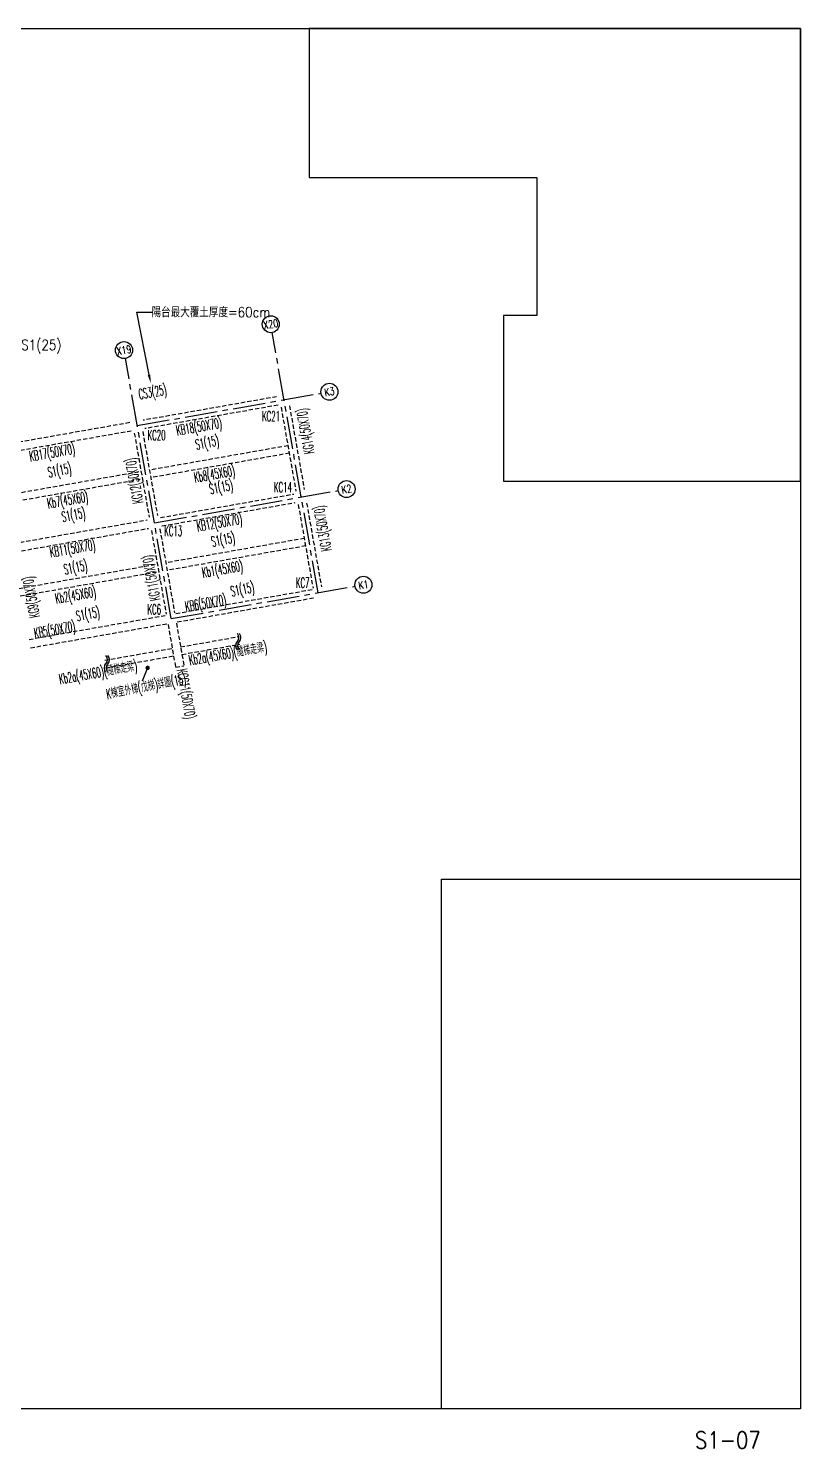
# Model space of a CAD drawing. Header units: centimetres. Extents: x -47768 to 194820, y -149527 to 141949.
# Drawn here: x 71968 to 76500, y -20404 to -12071 of the extents above; entities that cross this region are included whole.
import ezdxf
from ezdxf import colors
from ezdxf.entities.mleader import LeaderData, LeaderLine
from ezdxf.enums import TextEntityAlignment as Align
from ezdxf.math import Vec2, Vec3

# ---------------------------------------------------------------- set-up
doc = ezdxf.new("R2010")
doc.units = ezdxf.units.CM
doc.linetypes.add('CENTER2', pattern=[28.575, 19.05, -3.175, 3.175, -3.175])
doc.linetypes.add('HIDDEN', pattern=[0.375, 0.25, -0.125])
doc.layers.get('0').update_dxf_attribs({"color": 8})
for name, color, linetype in [('0S-B', 6, 'HIDDEN'), ('0S-GRID', 8, 'Continuous'), ('0S-J', 3, 'HIDDEN'), ('1S-BN', 7, 'Continuous'), ('1S-CN', 2, 'Continuous'), ('1S-JN', 3, 'Continuous'), ('1S-SN', 4, 'Continuous'), ('1S-TEXT', 7, 'Continuous'), ('C3', 3, 'Continuous')]:
    doc.layers.add(name, color=color, linetype=linetype)
doc.layers.add('0S-繪圖區', color=171, linetype='Continuous', plot=False)
doc.layers.add('1S-TEXT2', color=2, linetype='Continuous', plot=False)
doc.styles.add('ae', font='romans.shx', dxfattribs={"bigfont": 'chineset.shx'})
doc.styles.add('CHINA', font='romans.shx', dxfattribs={"width": 0.85, "bigfont": 'chineset.shx'})
doc.styles.add('ROMAND', font='romand')
doc.styles.add('txt', font='romans.shx', dxfattribs={"height": 0.2, "bigfont": 'chineset.shx'})

# ---------------------------------------------------------------- blocks, each defined once
blk = doc.blocks.new('*U148')
at = {"color": 0, "ltscale": 100}
for points in [[(-36.3, 27), (36.3, 27), (36.3, -27), (-36.3, -27)], [(22.253, -6.279), (36.3, -6.279), (36.3, -27), (22.253, -27)]]:
    blk.add_lwpolyline(points, close=True, dxfattribs=at)
blk.add_lwpolyline([(36.3, 27), (17.074, 27), (17.074, 21.168), (25.98, 21.168), (25.98, 15.768), (24.673, 15.768), (24.673, 9.288), (36.3, 9.288), (36.3, 27)], dxfattribs=at)
blk = doc.blocks.new('XLINE')
blk.add_circle((0, 0), 50)
at = {"style": 'ROMAND', "width": 0.74997, "flags": 8}
blk.add_attdef('X-LINE', text='', height=50, dxfattribs=at).set_placement((0, 0), align=Align.MIDDLE)
blk = doc.blocks.new('柱位編號')
at = {"color": 0, "linetype": 'CENTER2', "ltscale": 10}
for p, q in [((144376.3, 35771.3), (144107.1, 37297.7)), ((143514.6, 35619.3), (143245.4, 37145.8)), ((143314.9, 36751.9), (144393.3, 36942)), ((143415.6, 36180.7), (144494, 36370.8)), ((143514.6, 35619.3), (144593, 35809.5))]:
    blk.add_line(p, q, dxfattribs=at)
at = {"color": 0}
ref = blk.add_blockref('XLINE', (144098.5, 37347), dxfattribs=dict(at, rotation=9.999999999999945))
ref.add_attrib('X-LINE', 'X20', dxfattribs={"height": 45, "rotation": 10, "style": 'ROMAND', "width": 0.74997}).set_placement((144098.5, 37347), align=Align.MIDDLE)
ref = blk.add_blockref('XLINE', (143236.8, 37195), dxfattribs=dict(at, rotation=9.999999999999945))
ref.add_attrib('X-LINE', 'X19', dxfattribs={"height": 45, "rotation": 10, "style": 'ROMAND', "width": 0.74997}).set_placement((143236.8, 37195), align=Align.MIDDLE)
ref = blk.add_blockref('XLINE', (144442.5, 36950.7), dxfattribs=dict(at, rotation=9.999999999997593))
ref.add_attrib('X-LINE', 'K3', dxfattribs={"height": 45, "rotation": 10, "style": 'ROMAND', "width": 0.74997}).set_placement((144442.5, 36950.7), align=Align.MIDDLE)
ref = blk.add_blockref('XLINE', (144543.2, 36379.5), dxfattribs=dict(at, rotation=9.999999999997593))
ref.add_attrib('X-LINE', 'K2', dxfattribs={"height": 45, "rotation": 10, "style": 'ROMAND', "width": 0.74997}).set_placement((144543.2, 36379.5), align=Align.MIDDLE)
ref = blk.add_blockref('XLINE', (144642.2, 35818.2), dxfattribs=dict(at, rotation=9.999999999997593))
ref.add_attrib('X-LINE', 'K1', dxfattribs={"height": 45, "rotation": 10, "style": 'ROMAND', "width": 0.74997}).set_placement((144642.2, 35818.2), align=Align.MIDDLE)

msp = doc.modelspace()

# ---------------------------------------------------------------- linework, layer by layer
at = {"layer": '0S-B', "ltscale": 100}
for p, q in [((73425.0344, -14232.0827), (72642.1122, -14370.133)), ((73433.7168, -14281.3231), (72650.7947, -14419.3734)), ((73451.0937, -14293.4905), (73537.9177, -14785.8944)), ((73500.334, -14284.8081), (73587.1581, -14777.212)), ((72563.3276, -14384.0249), (71780.4055, -14522.0752)), ((72572.01, -14433.2653), (71789.0879, -14571.3156)), ((72589.3869, -14445.4326), (72676.211, -14937.8365)), ((72638.6273, -14436.7502), (72725.4513, -14929.1541)), ((72742.8282, -14941.3215), (73525.7503, -14803.2712)), ((72751.5106, -14990.5619), (73534.4328, -14852.5116)), ((73551.8096, -14864.679), (73638.421, -15355.8765)), ((73601.05, -14855.9966), (73687.6614, -15347.1941)), ((71881.1214, -15093.2637), (72664.0436, -14955.2134)), ((71889.8038, -15142.5041), (72672.726, -15004.4538)), ((72690.1028, -15016.6211), (72776.7142, -15507.8186)), ((72739.3432, -15007.9387), (72825.9546, -15499.1362)), ((72833.1659, -15504.1857), (73633.3715, -15363.0879)), ((72841.8484, -15553.4261), (73642.0539, -15412.3283)), ((71971.4592, -15656.1279), (72771.6647, -15515.03)), ((71980.1416, -15705.3682), (72780.3471, -15564.2704)), ((72787.5585, -15569.3199), (72831.6261, -15819.2395)), ((72836.7989, -15560.6375), (72880.8665, -15810.5571)), ((72831.6261, -15819.2395), (72880.8665, -15810.5571))]:
    msp.add_line(p, q, dxfattribs=at)
at = {"layer": '0S-J', "ltscale": 100}
for p, q in [((72692.9045, -14658.1205), (73490.597, -14517.4658)), ((72700.7187, -14702.4368), (73498.4112, -14561.7821)), ((71816.4254, -14812.6674), (72628.8918, -14669.4076)), ((71824.2395, -14856.9837), (72636.7059, -14713.724)), ((72788.845, -15202.2956), (73586.5491, -15061.6388)), ((72796.6591, -15246.6119), (73594.3633, -15105.9551)), ((71912.3777, -15356.8404), (72724.8441, -15213.5806)), ((71920.1919, -15401.1567), (72732.6583, -15257.897)), ((72861.3429, -15699.7648), (73201.286, -15639.8286)), ((72415.7612, -15778.3264), (72812.103, -15708.4464)), ((72869.1564, -15744.0813), (73209.0996, -15684.145)), ((72423.5748, -15822.6429), (72819.9165, -15752.7629))]:
    msp.add_line(p, q, dxfattribs=at)
at = {"layer": '1S-SN', "linetype": 'Continuous'}
msp.add_line((72667.8136, -15823.2373), (72634.8492, -15900.3896), dxfattribs=at)
at = {"layer": '1S-SN', "color": 4, "linetype": 'Continuous', "const_width": 13.5}
msp.add_lwpolyline([(72662.5595, -15820.2809, -0.584755303), (72673.0677, -15820.2809, -1.710117025), (72662.5595, -15820.2809, -0.557367557)], format="xyb", dxfattribs=at)
at = {"layer": 'C3', "linetype": 'Continuous'}
for points in [[(73192.7287, -15620.3612, -0.363970234), (73192.7287, -15669.1478, 0.363970234), (73192.7287, -15717.9343, 0.363970234)], [(73204.4291, -15620.3612, -0.363970234), (73204.4291, -15669.1478, 0.363970234), (73204.4291, -15717.9343, 0.363970234)], [(72420.7357, -15750.6038, -0.363970234), (72420.7357, -15799.3903, 0.363970234), (72420.7357, -15848.1768, 0.363970234)], [(72432.4361, -15750.6038, -0.363970234), (72432.4361, -15799.3903, 0.363970234), (72432.4361, -15848.1768, 0.363970234)]]:
    msp.add_lwpolyline(points, format="xyb", dxfattribs=at)

# ---------------------------------------------------------------- block references
at = {"layer": '0S-GRID'}
msp.add_blockref('柱位編號', (-70707.8413, -51153.5003), dxfattribs=at)
at = {"layer": '0S-繪圖區', "color": 11, "ltscale": 100, "xscale": 150, "yscale": 150, "zscale": 150}
msp.add_blockref('*U148', (71055.4348, -16120.8903), dxfattribs=at)

# ---------------------------------------------------------------- texts
at = {"layer": '1S-BN', "style": 'txt', "width": 0.5}
for s, rotation, p in [('KG14(50X70)', 100, (73597.6884, -14433.7498)), ('KB18(50X70)', 10.00000004, (72969.6407, -14411.3535)), ('KB17(50X70)', 9.9999961, (72107.9337, -14563.2957)), ('KG12(50X70)', 100, (72592.9304, -14724.6038)), ('KB12(50X70)', 9.99999807, (73089.5123, -14974.4271)), ('KG13(50X70)', 100, (73698.2977, -15004.3352)), ('KB11(50X70)', 9.99999986, (72227.8054, -15126.3693)), ('KG11(50X70)', 100, (72693.5397, -15295.1891)), ('KG9(50X70)', 100, (71988.7354, -15407.4818)), ('KB6(50X70)', 9.99999758, (73009.2295, -15447.1013)), ('KB5(50X70)', 10.00000998, (72122.75, -15603.1848)), ('KCG11(50X70)', 280.00022896, (72890.0781, -15976.2574))]:
    msp.add_text(s, height=60, rotation=rotation, dxfattribs=at).set_placement(p, align=Align.MIDDLE)
at = {"layer": '1S-CN', "style": 'txt', "width": 0.5}
for s, p in [('KC21', (73392.0838, -14346.101)), ('KC20', (72720.2627, -14457.4358)), ('KC14', (73461.621, -14762.4838)), ('KC13', (72817.9665, -15019.5854)), ('KC7', (73577.759, -15323.7125)), ('KC6', (72706.4525, -15479.6831))]:
    msp.add_text(s, height=60, dxfattribs=at).set_placement(p, align=Align.MIDDLE)
at = {"layer": '1S-JN', "style": 'txt', "width": 0.5}
for s, rotation, p in [('Kb8(45X60)', 10.00000721, (73060.5229, -14689.9887)), ('Kb7(45X60)', 9.99999807, (72198.816, -14841.931)), ('Kb1(45X60)', 10.00000844, (73107.0617, -15248.3665)), ('Kb2(45X60)', 9.99999733, (72245.3551, -15400.3086)), ('Kb2a(45X60)(隨梯走梁)', 9.9999953, (73139.5308, -15742.7348)), ('Kb2a(45X60)(隨梯走梁)', 9.9999953, (72377.2016, -15853.6042))]:
    msp.add_text(s, height=60, rotation=rotation, dxfattribs=at).set_placement(p, align=Align.MIDDLE)
at = {"layer": '1S-SN', "linetype": 'Continuous', "style": 'ae', "width": 0.5}
for s, rotation, p in [('CS3(25)', 10, (72620.2527, -14247.7925)), ('S1(15)', 11.04107619, (72954.3973, -14543.4888)), ('S1(15)', 11.04107619, (72088.3449, -14706.3187)), ('S1(15)', 11.04107619, (73036.1066, -14804.7865)), ('S1(15)', 11.04107619, (72170.0542, -14967.6164)), ('S1(15)', 11.04107619, (73048.1014, -15113.2199)), ('S1(15)', 11.04107619, (72182.0491, -15276.0498)), ('S1(15)', 11.04107619, (73161.6885, -15404.9338)), ('S1(15)', 11.04107619, (72254.2405, -15549.5623)), ('K棟室外梯(戊梯)詳圖(15)', 11.04107619, (72431.8497, -16007.0609))]:
    msp.add_text(s, height=60, rotation=rotation, dxfattribs=at).set_placement(p)
at = {"layer": '1S-TEXT2', "color": 11, "style": 'CHINA', "width": 0.85}
msp.add_text('S1-07', height=100, dxfattribs=at).set_placement((75880.6614, -20404.049))

# ---------------------------------------------------------------- leaders
at = {"layer": '1S-TEXT', "color": 7, "linetype": 'Continuous'}
ml = msp.add_multileader_mtext('Standard', dxfattribs=at)
ml.set_content('陽台最大覆土厚度=60cm', color=7, style='CHINA')
ml.set_leader_properties(color=256, linetype='ByLayer', lineweight=-1)
ml.build(insert=Vec2(0, 0))
ml.multileader.update_dxf_attribs({"dogleg_length": 0.6, "arrow_head_size": 49.5, "scale": 150})
ctx = ml.context
ctx.base_point, ctx.scale, ctx.char_height, ctx.arrow_head_size, ctx.landing_gap_size, ctx.plane_origin = Vec3(72694.0644, -13735.7196), 150, 60, 49.5, 22.5, Vec3(73113.6971, -13386.5883)
ctx.text_align_type = 2
notes = []
notes.append((ctx, [(0, (1, 1, 0), (72604.0644, -13735.7196), (1, 0), 90, [(0, [(72685.5004, -14151.7582)], 256, [])])]))
ctx.mtext.insert, ctx.mtext.alignment, ctx.mtext.flow_direction = Vec3(73388.6169, -13705.7196), 3, 5
ml = msp.add_multileader_mtext('Standard', dxfattribs=at)
ml.set_content('過管道間牆右方，懸挑陽台版施做CS1(25)', color=7, style='CHINA')
ml.set_leader_properties(color=256, linetype='ByLayer', lineweight=-1)
ml.build(insert=Vec2(0, 0))
ml.multileader.update_dxf_attribs({"dogleg_length": 0.6, "arrow_head_size": 49.5, "scale": 150})
ctx = ml.context
ctx.base_point, ctx.scale, ctx.char_height, ctx.arrow_head_size, ctx.landing_gap_size, ctx.plane_origin = Vec3(71016.3638, -13937.9392), 150, 60, 49.5, 22.5, Vec3(70902.2021, -14580.3925)
notes.append((ctx, [(0, (1, 1, 0), (70926.3638, -13937.9392), (1, 0), 90, [(0, [(70902.2021, -14580.3925)], 256, [])])]))
ctx.mtext.insert, ctx.mtext.flow_direction = Vec3(71038.8638, -13898.0392), 5
ml = msp.add_multileader_mtext('Standard', dxfattribs=at)
ml.set_content('雨遮頂板(鋁包板)\\P包版內之鋼管另由專業廠商計算負責', color=7, style='CHINA')
ml.set_leader_properties(color=256, linetype='ByLayer', lineweight=-1)
ml.build(insert=Vec2(0, 0))
ml.multileader.update_dxf_attribs({"dogleg_length": 0.6, "arrow_head_size": 49.5, "scale": 150})
ctx = ml.context
ctx.base_point, ctx.scale, ctx.char_height, ctx.arrow_head_size, ctx.landing_gap_size, ctx.plane_origin = Vec3(70958.6769, -16766.9693), 150, 60, 49.5, 22.5, Vec3(70619.3933, -17377.5973)
notes.append((ctx, [(0, (1, 1, 0), (70868.6769, -16766.9693), (1, 0), 90, [(0, [(70461.3394, -16757.7269)], 256, [])])]))
ctx.mtext.insert, ctx.mtext.flow_direction = Vec3(70981.1769, -16736.9693), 5
for ctx, leaders in notes:
    for number, flags, end, landing, length, lines in leaders:
        leader = LeaderData()
        leader.index, (leader.has_last_leader_line, leader.has_dogleg_vector, leader.attachment_direction) = number, flags
        leader.last_leader_point, leader.dogleg_vector, leader.dogleg_length = Vec3(end), Vec3(landing), length
        for number, points, colour, breaks in lines:
            line = LeaderLine()
            line.index, line.vertices, line.color, line.breaks = number, Vec3.list(points), colors.encode_raw_color(colour), breaks
            leader.lines.append(line)
        ctx.leaders.append(leader)

doc.saveas('drawing.dxf')
